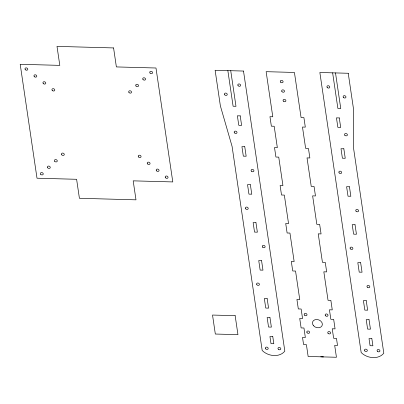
<?xml version="1.0" encoding="UTF-8"?>
<svg xmlns="http://www.w3.org/2000/svg" width="404" height="404" viewBox="0 0 404 404"><rect width="100%" height="100%" fill="white"/><g stroke="black" fill="none" stroke-linecap="round" stroke-linejoin="round"><path stroke-width="0.61" d="M322.296 356.878L336.441 357.262L334.689 345.395L337.517 345.476L336.466 338.355L333.638 338.274L332.239 328.78L335.067 328.861L333.669 319.367L330.841 319.286L329.437 309.797L332.265 309.873L330.866 300.379L328.038 300.303L323.836 271.821L326.664 271.897L325.265 262.403L322.437 262.327L318.236 233.845L321.064 233.921L319.66 224.427L316.832 224.351L312.63 195.869L315.463 195.945L314.06 186.451L311.231 186.375L307.03 157.893L309.858 157.974L308.459 148.48L305.631 148.399L302.48 127.038L305.308 127.119L303.909 117.625L301.076 117.544L294.425 72.452L266.135 71.675L272.786 116.771L269.958 116.695L271.362 126.189L274.19 126.265L277.341 147.627L274.513 147.551L275.912 157.04L278.74 157.121L282.941 185.603L280.113 185.522L281.512 195.016L284.34 195.097L288.542 223.574L285.714 223.498L287.113 232.992L289.946 233.068L294.147 261.55L291.314 261.474L292.718 270.968L295.546 271.044L299.748 299.526L296.92 299.45L298.319 308.944L301.147 309.02L302.551 318.514L299.718 318.438L301.121 327.932L303.949 328.008L305.348 337.502L302.52 337.426L303.571 344.546L306.399 344.622L308.151 356.49L323.589 356.878M320.771 356.788L322.185 356.873M335.507 72.922L340.759 108.525L337.885 108.444L332.633 72.846M230.729 70.705L235.981 106.308L233.103 106.227L227.851 70.629M113.58 47.935L57.004 46.384L59.802 65.372L20.2 64.287L37.006 178.209L76.608 179.295L79.411 198.283L135.986 199.834L133.184 180.846L172.791 181.931L155.984 68.003L116.377 66.923L113.58 47.935M348.238 73.27L319.857 72.493L361.171 352.561A14.584 11.463 20.1 0 0 383.8 353.182L353.687 149.066L353.49 108.873L348.238 73.27M243.506 71.053L215.12 70.281L220.372 105.878L232.078 146.384L262.191 350.5A14.584 11.463 20.1 0 0 284.82 351.121L243.506 71.053M339.284 117.938L336.456 117.862L337.855 127.356L340.683 127.432L339.284 117.938M240.208 115.877L237.38 115.802L238.779 125.296L241.612 125.371L240.208 115.877M343.834 148.793L341.006 148.717L342.405 158.211L345.238 158.287L343.834 148.793M244.758 146.733L241.93 146.657L243.334 156.151L246.162 156.227L244.758 146.733M349.44 186.769L346.607 186.693L348.011 196.187L350.839 196.263L349.44 186.769M250.364 184.709L247.536 184.633L248.935 194.127L251.763 194.203L250.364 184.709M355.04 224.745L352.212 224.664L353.611 234.158L356.439 234.239L355.04 224.745M255.964 222.685L253.136 222.604L254.535 232.098L257.363 232.179L255.964 222.685M360.641 262.721L357.813 262.64L359.212 272.134L362.045 272.215L360.641 262.721M261.565 260.661L258.737 260.58L260.141 270.074L262.969 270.155L261.565 260.661M366.246 300.692L363.413 300.616L364.817 310.11L367.645 310.186L366.246 300.692M267.17 298.632L264.342 298.556L265.741 308.05L268.569 308.126L267.17 298.632M235.153 315.67L212.524 315.054L215.327 334.037L237.956 334.658L235.153 315.67M369.044 319.68L366.216 319.604L367.615 329.098L370.448 329.174L369.044 319.68M269.968 317.62L267.14 317.544L268.544 327.038L271.372 327.114L269.968 317.62M371.847 338.668L369.019 338.592L370.069 345.713L372.897 345.789L371.847 338.668M272.771 336.608L269.943 336.532L270.993 343.652L273.821 343.728L272.771 336.608M325.457 315.686A1.459 1.146 20.1 0 0 327.907 315.751A1.459 1.146 20.1 0 0 326.422 313.938A1.459 1.146 20.1 0 0 325.457 315.686M307.055 332.729A1.459 1.146 20.1 0 0 309.504 332.8A1.459 1.146 20.1 0 0 308.015 330.987A1.459 1.146 20.1 0 0 307.055 332.729M313.413 325.609A5.106 4.01 20.1 0 0 321.988 325.841A5.106 4.01 20.1 0 0 316.781 319.493A5.106 4.01 20.1 0 0 313.413 325.609M328.058 333.305A1.459 1.146 20.1 0 0 330.507 333.376A1.459 1.146 20.1 0 0 329.018 331.558A1.459 1.146 20.1 0 0 328.058 333.305M304.454 315.11A1.459 1.146 20.1 0 0 306.904 315.176A1.459 1.146 20.1 0 0 305.419 313.363A1.459 1.146 20.1 0 0 304.454 315.11M281.947 91.612A1.459 1.146 20.1 0 0 284.396 91.678A1.459 1.146 20.1 0 0 282.906 89.865A1.459 1.146 20.1 0 0 281.947 91.612M283.345 101.106A1.459 1.146 20.1 0 0 285.795 101.172A1.459 1.146 20.1 0 0 284.305 99.359A1.459 1.146 20.1 0 0 283.345 101.106M280.543 82.118A1.459 1.146 20.1 0 0 282.992 82.184A1.459 1.146 20.1 0 0 281.507 80.371A1.459 1.146 20.1 0 0 280.543 82.118M256.858 284.759A1.459 1.146 20.1 0 0 259.307 284.825A1.459 1.146 20.1 0 0 257.823 283.012A1.459 1.146 20.1 0 0 256.858 284.759M262.57 247.097A1.459 1.146 20.1 0 0 265.024 247.162A1.459 1.146 20.1 0 0 263.534 245.349A1.459 1.146 20.1 0 0 262.57 247.097M245.652 208.807A1.459 1.146 20.1 0 0 248.107 208.878A1.459 1.146 20.1 0 0 246.617 207.06A1.459 1.146 20.1 0 0 245.652 208.807M251.369 171.144A1.459 1.146 20.1 0 0 253.818 171.21A1.459 1.146 20.1 0 0 252.328 169.397A1.459 1.146 20.1 0 0 251.369 171.144M234.451 132.86A1.459 1.146 20.1 0 0 236.901 132.926A1.459 1.146 20.1 0 0 235.411 131.113A1.459 1.146 20.1 0 0 234.451 132.86M238.082 85.683A1.459 1.146 20.1 0 0 240.531 85.749A1.459 1.146 20.1 0 0 239.042 83.936A1.459 1.146 20.1 0 0 238.082 85.683M224.685 94.809A1.459 1.146 20.1 0 0 227.134 94.879A1.459 1.146 20.1 0 0 225.649 93.066A1.459 1.146 20.1 0 0 224.685 94.809M265.64 348.824A1.459 1.146 20.1 0 0 268.089 348.889A1.459 1.146 20.1 0 0 266.605 347.076A1.459 1.146 20.1 0 0 265.64 348.824M278.255 349.167A1.459 1.146 20.1 0 0 280.704 349.238A1.459 1.146 20.1 0 0 279.22 347.425A1.459 1.146 20.1 0 0 278.255 349.167M156.494 170.806A1.459 1.146 20.1 0 0 158.944 170.872A1.459 1.146 20.1 0 0 157.459 169.059A1.459 1.146 20.1 0 0 156.494 170.806M147.505 163.873A1.459 1.146 20.1 0 0 149.955 163.938A1.459 1.146 20.1 0 0 148.465 162.125A1.459 1.146 20.1 0 0 147.505 163.873M138.511 156.939A1.459 1.146 20.1 0 0 140.961 157.01A1.459 1.146 20.1 0 0 139.476 155.192A1.459 1.146 20.1 0 0 138.511 156.939M165.488 177.735A1.459 1.146 20.1 0 0 167.938 177.805A1.459 1.146 20.1 0 0 166.448 175.993A1.459 1.146 20.1 0 0 165.488 177.735M40.688 174.306A1.459 1.146 20.1 0 0 43.137 174.371A1.459 1.146 20.1 0 0 41.652 172.559A1.459 1.146 20.1 0 0 40.688 174.306M47.697 167.811A1.459 1.146 20.1 0 0 50.152 167.877A1.459 1.146 20.1 0 0 48.662 166.064A1.459 1.146 20.1 0 0 47.697 167.811M54.712 161.317A1.459 1.146 20.1 0 0 57.161 161.388A1.459 1.146 20.1 0 0 55.671 159.57A1.459 1.146 20.1 0 0 54.712 161.317M61.721 154.823A1.459 1.146 20.1 0 0 64.17 154.894A1.459 1.146 20.1 0 0 62.681 153.076A1.459 1.146 20.1 0 0 61.721 154.823M128.992 92.511A1.459 1.146 20.1 0 0 131.441 92.577A1.459 1.146 20.1 0 0 129.957 90.764A1.459 1.146 20.1 0 0 128.992 92.511M136.002 86.017A1.459 1.146 20.1 0 0 138.456 86.082A1.459 1.146 20.1 0 0 136.966 84.269A1.459 1.146 20.1 0 0 136.002 86.017M143.016 79.522A1.459 1.146 20.1 0 0 145.465 79.588A1.459 1.146 20.1 0 0 143.976 77.775A1.459 1.146 20.1 0 0 143.016 79.522M150.025 73.028A1.459 1.146 20.1 0 0 152.475 73.099A1.459 1.146 20.1 0 0 150.99 71.281A1.459 1.146 20.1 0 0 150.025 73.028M52.217 90.41A1.459 1.146 20.1 0 0 54.666 90.476A1.459 1.146 20.1 0 0 53.182 88.663A1.459 1.146 20.1 0 0 52.217 90.41M43.228 83.477A1.459 1.146 20.1 0 0 45.677 83.542A1.459 1.146 20.1 0 0 44.188 81.729A1.459 1.146 20.1 0 0 43.228 83.477M34.234 76.543A1.459 1.146 20.1 0 0 36.683 76.608A1.459 1.146 20.1 0 0 35.199 74.796A1.459 1.146 20.1 0 0 34.234 76.543M25.245 69.609A1.459 1.146 20.1 0 0 27.694 69.68A1.459 1.146 20.1 0 0 26.204 67.867A1.459 1.146 20.1 0 0 25.245 69.609M367.251 287.128A1.459 1.146 20.1 0 0 369.7 287.199A1.459 1.146 20.1 0 0 368.211 285.386A1.459 1.146 20.1 0 0 367.251 287.128M350.334 248.844A1.459 1.146 20.1 0 0 352.783 248.909A1.459 1.146 20.1 0 0 351.293 247.097A1.459 1.146 20.1 0 0 350.334 248.844M356.045 211.181A1.459 1.146 20.1 0 0 358.494 211.247A1.459 1.146 20.1 0 0 357.01 209.434A1.459 1.146 20.1 0 0 356.045 211.181M339.128 172.897A1.459 1.146 20.1 0 0 341.577 172.963A1.459 1.146 20.1 0 0 340.092 171.15A1.459 1.146 20.1 0 0 339.128 172.897M344.839 135.229A1.459 1.146 20.1 0 0 347.288 135.295A1.459 1.146 20.1 0 0 345.804 133.482A1.459 1.146 20.1 0 0 344.839 135.229M327.205 87.471A1.459 1.146 20.1 0 0 329.659 87.537A1.459 1.146 20.1 0 0 328.169 85.724A1.459 1.146 20.1 0 0 327.205 87.471M343.415 97.409A1.459 1.146 20.1 0 0 345.864 97.475A1.459 1.146 20.1 0 0 344.375 95.662A1.459 1.146 20.1 0 0 343.415 97.409M377.371 351.233A1.459 1.146 20.1 0 0 379.826 351.298A1.459 1.146 20.1 0 0 378.336 349.485A1.459 1.146 20.1 0 0 377.371 351.233M364.756 350.884A1.459 1.146 20.1 0 0 367.206 350.955A1.459 1.146 20.1 0 0 365.721 349.137A1.459 1.146 20.1 0 0 364.756 350.884"/></g></svg>
